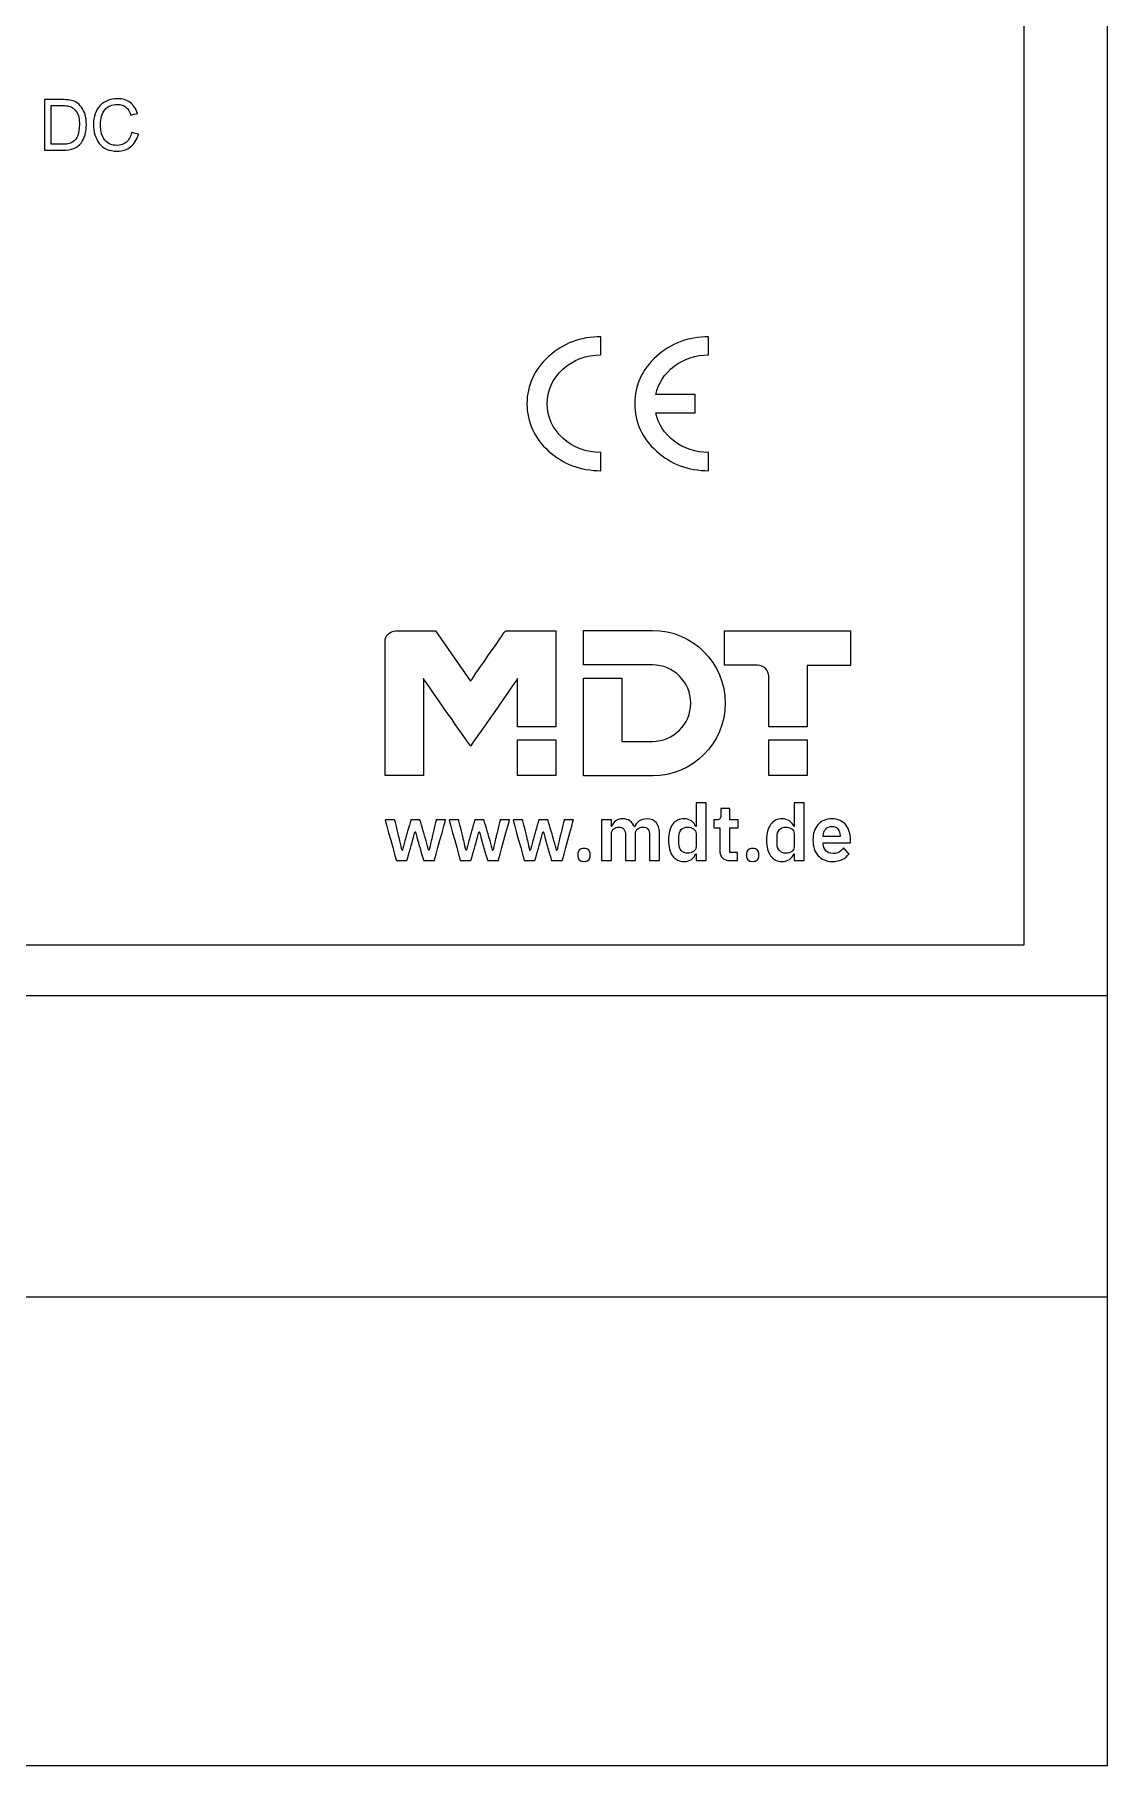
# Model space of a CAD drawing. Header units: millimetres. Extents: x 2151 to 5908, y -441 to 3322.
# Drawn here: x 3650.4 to 3682.5, y 3192.1 to 3243.8 of the extents above; entities that cross this region are included whole.
import ezdxf

# ---------------------------------------------------------------- set-up
doc = ezdxf.new("R2010")
doc.units = ezdxf.units.MM
doc.layers.add('Beschriftung', color=7, linetype='Continuous')
doc.layers.add('Gehäuse', color=7, linetype='Continuous')

# ---------------------------------------------------------------- blocks, each defined once
blk = doc.blocks.new('Gehäuse_4_TE')
at = {"layer": 'Gehäuse'}
for p, q in [((0, 23), (72, 23)), ((0, 14), (72, 14))]:
    blk.add_line(p, q, dxfattribs=at)
for points in [[(0, 0), (72, 0), (72, 91), (0, 91)], [(2.5, 66.5), (69.5, 66.5), (69.5, 24.5), (2.5, 24.5)]]:
    blk.add_lwpolyline(points, close=True, dxfattribs=at)
blk = doc.blocks.new('STV-0024.01')
at = {"layer": 'Beschriftung'}
for points, knots in [([(40.25585, 49.7595), (40.25585, 49.7595), (40.77905, 49.7595), (40.77905, 49.7595), (40.77905, 49.7595), (40.87075, 49.7595), (40.94945, 49.7549), (41.01575, 49.7454), (41.01575, 49.7454), (41.08175, 49.7362), (41.14525, 49.7136), (41.20525, 49.6773), (41.20525, 49.6773), (41.26555, 49.6413), (41.31845, 49.5912), (41.36365, 49.5281), (41.36365, 49.5281), (41.40875, 49.4646), (41.44405, 49.3916), (41.46985, 49.3094), (41.46985, 49.3094), (41.49595, 49.2272), (41.50865, 49.1273), (41.50865, 49.0102), (41.50865, 49.0102), (41.50865, 48.7869), (41.45575, 48.6034), (41.34955, 48.4599), (41.34955, 48.4599), (41.24335, 48.3163), (41.06095, 48.2443), (40.80165, 48.2443), (40.80165, 48.2443), (40.80165, 48.2443), (40.25585, 48.2443), (40.25585, 48.2443), (40.25585, 48.2443), (40.25585, 48.2443), (40.25585, 49.7595), (40.25585, 49.7595)], [0, 0, 0, 0, 0.09090909, 0.09090909, 0.09090909, 0.0909091, 0.18181818, 0.18181818, 0.18181818, 0.18181819, 0.27272727, 0.27272727, 0.27272727, 0.27272728, 0.36363636, 0.36363636, 0.36363636, 0.36363637, 0.45454545, 0.45454545, 0.45454545, 0.45454546, 0.54545455, 0.54545455, 0.54545455, 0.54545456, 0.63636364, 0.63636364, 0.63636364, 0.63636365, 0.72727273, 0.72727273, 0.72727273, 0.72727274, 0.81818182, 0.81818182, 0.81818182, 0.81818183, 1, 1, 1, 1]), ([(43.06125, 48.7248), (43.01715, 48.5547), (42.93985, 48.4277), (42.83015, 48.3441), (42.83015, 48.3441), (42.72005, 48.2602), (42.58845, 48.2185), (42.43465, 48.2185), (42.43465, 48.2185), (42.18665, 48.2185), (42.00605, 48.2962), (41.89275, 48.4514), (41.89275, 48.4514), (41.77915, 48.607), (41.72275, 48.7939), (41.72275, 49.0123), (41.72275, 49.0123), (41.72275, 49.254), (41.78945, 49.4434), (41.92275, 49.5803), (41.92275, 49.5803), (42.05615, 49.7168), (42.22725, 49.7853), (42.43675, 49.7853), (42.43675, 49.7853), (42.58425, 49.7853), (42.71015, 49.7479), (42.81495, 49.6727), (42.81495, 49.6727), (42.91975, 49.5976), (42.99315, 49.4875), (43.03515, 49.3429), (43.03515, 49.3429), (43.03515, 49.3429), (42.83895, 49.2963), (42.83895, 49.2963), (42.83895, 49.2963), (42.80575, 49.4018), (42.75535, 49.4812), (42.68795, 49.5341), (42.68795, 49.5341), (42.62055, 49.5873), (42.53595, 49.6138), (42.43465, 49.6138), (42.43465, 49.6138), (42.26925, 49.6138), (42.14395, 49.5595), (42.05855, 49.4508), (42.05855, 49.4508), (41.97325, 49.3425), (41.93055, 49.1968), (41.93055, 49.0144), (41.93055, 49.0144), (41.93055, 48.8035), (41.97535, 48.6468), (42.06535, 48.5442), (42.06535, 48.5442), (42.15525, 48.4415), (42.27235, 48.39), (42.41705, 48.39), (42.41705, 48.39), (42.53555, 48.39), (42.63185, 48.4221), (42.70595, 48.4863), (42.70595, 48.4863), (42.78005, 48.5502), (42.83185, 48.6468), (42.86155, 48.7756), (42.86155, 48.7756), (42.86155, 48.7756), (43.06125, 48.7248), (43.06125, 48.7248)], [0, 0, 0, 0, 0.05263158, 0.05263158, 0.05263158, 0.05263159, 0.10526316, 0.10526316, 0.10526316, 0.10526317, 0.15789474, 0.15789474, 0.15789474, 0.15789475, 0.21052632, 0.21052632, 0.21052632, 0.21052633, 0.26315789, 0.26315789, 0.26315789, 0.2631579, 0.31578947, 0.31578947, 0.31578947, 0.31578948, 0.36842105, 0.36842105, 0.36842105, 0.36842106, 0.42105263, 0.42105263, 0.42105263, 0.42105264, 0.47368421, 0.47368421, 0.47368421, 0.47368422, 0.52631579, 0.52631579, 0.52631579, 0.5263158, 0.57894737, 0.57894737, 0.57894737, 0.57894738, 0.63157895, 0.63157895, 0.63157895, 0.63157896, 0.68421053, 0.68421053, 0.68421053, 0.68421054, 0.73684211, 0.73684211, 0.73684211, 0.73684212, 0.78947368, 0.78947368, 0.78947368, 0.78947369, 0.84210526, 0.84210526, 0.84210526, 0.84210527, 0.89473684, 0.89473684, 0.89473684, 0.89473685, 1, 1, 1, 1]), ([(40.45665, 48.4242), (40.45665, 48.4242), (40.78115, 48.4242), (40.78115, 48.4242), (40.78115, 48.4242), (40.84715, 48.4242), (40.90645, 48.4285), (40.95825, 48.4366), (40.95825, 48.4366), (41.01045, 48.4447), (41.06305, 48.4673), (41.11635, 48.5036), (41.11635, 48.5036), (41.16995, 48.5403), (41.21405, 48.6003), (41.24935, 48.6835), (41.24935, 48.6835), (41.28465, 48.7668), (41.30185, 48.8772), (41.30185, 49.0144), (41.30185, 49.0144), (41.30185, 49.0899), (41.29515, 49.1608), (41.28175, 49.2268), (41.28175, 49.2268), (41.26835, 49.2924), (41.24365, 49.3524), (41.20735, 49.4064), (41.20735, 49.4064), (41.17135, 49.4607), (41.12975, 49.5002), (41.08285, 49.5253), (41.08285, 49.5253), (41.03585, 49.5507), (40.99035, 49.5658), (40.94595, 49.5715), (40.94595, 49.5715), (40.90145, 49.5768), (40.84435, 49.5796), (40.77485, 49.5796), (40.77485, 49.5796), (40.77485, 49.5796), (40.45665, 49.5796), (40.45665, 49.5796), (40.45665, 49.5796), (40.45665, 49.5796), (40.45665, 48.4242), (40.45665, 48.4242)], [0, 0, 0, 0, 0.07692308, 0.07692308, 0.07692308, 0.07692309, 0.15384615, 0.15384615, 0.15384615, 0.15384616, 0.23076923, 0.23076923, 0.23076923, 0.23076924, 0.30769231, 0.30769231, 0.30769231, 0.30769232, 0.38461538, 0.38461538, 0.38461538, 0.38461539, 0.46153846, 0.46153846, 0.46153846, 0.46153847, 0.53846154, 0.53846154, 0.53846154, 0.53846155, 0.61538462, 0.61538462, 0.61538462, 0.61538463, 0.69230769, 0.69230769, 0.69230769, 0.6923077, 0.76923077, 0.76923077, 0.76923077, 0.76923078, 0.84615385, 0.84615385, 0.84615385, 0.84615386, 1, 1, 1, 1]), ([(56.87435, 38.674), (56.26555, 38.674), (55.74525, 38.8692), (55.31455, 39.2606), (55.31455, 39.2606), (54.88285, 39.651), (54.66745, 40.1227), (54.66745, 40.6745), (54.66745, 40.6745), (54.66745, 41.2253), (54.88285, 41.697), (55.31455, 42.0875), (55.31455, 42.0875), (55.74525, 42.4787), (56.26555, 42.674), (56.87435, 42.674), (56.87435, 42.674), (56.87435, 42.674), (56.87435, 42.674), (56.87555, 42.674), (56.87555, 42.674), (56.87665, 42.674), (56.87665, 42.674), (56.87665, 42.674), (56.87665, 42.674), (56.87665, 42.674), (56.87665, 42.1311), (56.87665, 42.1311), (56.87665, 42.1311), (56.87665, 42.1311), (56.87665, 42.1311), (56.87665, 42.1311), (56.87665, 42.1311), (56.87665, 42.1311), (56.87665, 42.1311), (56.87665, 42.1311), (56.87665, 42.1311), (56.43285, 42.1311), (56.05455, 41.9883), (55.73975, 41.7029), (55.73975, 41.7029), (55.42605, 41.4176), (55.26975, 41.0747), (55.26975, 40.6745), (55.26975, 40.6745), (55.26975, 40.2731), (55.42605, 39.9313), (55.73975, 39.646), (55.73975, 39.646), (56.05455, 39.3616), (56.43285, 39.22), (56.87665, 39.22), (56.87665, 39.22), (56.87665, 39.22), (56.87665, 39.22), (56.87665, 39.22), (56.87665, 39.22), (56.87665, 39.22), (56.87665, 39.22), (56.87665, 39.22), (56.87665, 39.22), (56.87665, 39.22), (56.87665, 38.674), (56.87665, 38.674), (56.87665, 38.674), (56.87665, 38.674), (56.87665, 38.674), (56.87555, 38.674), (56.87555, 38.674), (56.87435, 38.674), (56.87435, 38.674), (56.87435, 38.674)], [0, 0, 0, 0, 0.05263158, 0.05263158, 0.05263158, 0.05263159, 0.10526316, 0.10526316, 0.10526316, 0.10526317, 0.15789474, 0.15789474, 0.15789474, 0.15789475, 0.21052632, 0.21052632, 0.21052632, 0.21052633, 0.26315789, 0.26315789, 0.26315789, 0.2631579, 0.31578947, 0.31578947, 0.31578947, 0.31578948, 0.36842105, 0.36842105, 0.36842105, 0.36842106, 0.42105263, 0.42105263, 0.42105263, 0.42105264, 0.47368421, 0.47368421, 0.47368421, 0.47368422, 0.52631579, 0.52631579, 0.52631579, 0.5263158, 0.57894737, 0.57894737, 0.57894737, 0.57894738, 0.63157895, 0.63157895, 0.63157895, 0.63157896, 0.68421053, 0.68421053, 0.68421053, 0.68421054, 0.73684211, 0.73684211, 0.73684211, 0.73684212, 0.78947368, 0.78947368, 0.78947368, 0.78947369, 0.84210526, 0.84210526, 0.84210526, 0.84210527, 0.89473684, 0.89473684, 0.89473684, 0.89473685, 1, 1, 1, 1]), ([(60.08915, 42.674), (60.08915, 42.674), (60.08915, 42.1311), (60.08915, 42.1311), (60.08915, 42.1311), (59.69895, 42.1311), (59.35575, 42.0181), (59.06165, 41.7911), (59.06165, 41.7911), (58.76655, 41.5652), (58.58395, 41.2838), (58.51405, 40.9469), (58.51405, 40.9469), (58.51405, 40.9469), (59.68915, 40.9469), (59.68915, 40.9469), (59.68915, 40.9469), (59.68915, 40.9469), (59.68915, 40.401), (59.68915, 40.401), (59.68915, 40.401), (59.68915, 40.401), (58.51405, 40.401), (58.51405, 40.401), (58.51405, 40.401), (58.58395, 40.0642), (58.76655, 39.7837), (59.06165, 39.5579), (59.06165, 39.5579), (59.35575, 39.333), (59.69895, 39.22), (60.08915, 39.22), (60.08915, 39.22), (60.08915, 39.22), (60.08915, 38.674), (60.08915, 38.674), (60.08915, 38.674), (59.48025, 38.674), (58.96115, 38.8692), (58.53155, 39.2606), (58.53155, 39.2606), (58.10085, 39.651), (57.88555, 40.1227), (57.88555, 40.6745), (57.88555, 40.6745), (57.88555, 41.2233), (58.10085, 41.694), (58.53155, 42.0844), (58.53155, 42.0844), (58.96115, 42.4758), (59.48025, 42.6721), (60.08915, 42.674)], [0, 0, 0, 0, 0.07142857, 0.07142857, 0.07142857, 0.07142858, 0.14285714, 0.14285714, 0.14285714, 0.14285715, 0.21428571, 0.21428571, 0.21428571, 0.21428572, 0.28571429, 0.28571429, 0.28571429, 0.2857143, 0.35714286, 0.35714286, 0.35714286, 0.35714287, 0.42857143, 0.42857143, 0.42857143, 0.42857144, 0.5, 0.5, 0.5, 0.50000001, 0.57142857, 0.57142857, 0.57142857, 0.57142858, 0.64285714, 0.64285714, 0.64285714, 0.64285715, 0.71428571, 0.71428571, 0.71428571, 0.71428572, 0.78571429, 0.78571429, 0.78571429, 0.7857143, 0.85714286, 0.85714286, 0.85714286, 0.85714287, 1, 1, 1, 1]), ([(52.98145, 32.386), (52.98145, 32.386), (51.93855, 33.8901), (51.93855, 33.8901), (51.93855, 33.8901), (51.93855, 33.8901), (50.75055, 33.8901), (50.75055, 33.8901), (50.75055, 33.8901), (50.57335, 33.8877), (50.43155, 33.7444), (50.43005, 33.5682), (50.43005, 33.5682), (50.43005, 33.5504), (50.43005, 29.567), (50.43005, 29.567), (50.43005, 29.567), (50.43005, 29.567), (51.57325, 29.567), (51.57325, 29.567), (51.57325, 29.567), (51.57325, 29.567), (51.57325, 32.4621), (51.57325, 32.4621), (51.57325, 32.4621), (51.57325, 32.4621), (52.98145, 30.448), (52.98145, 30.448), (52.98145, 30.448), (52.98145, 30.448), (54.38825, 32.4621), (54.38825, 32.4621), (54.38825, 32.4621), (54.38825, 32.4621), (54.38825, 31.025), (54.38825, 31.025), (54.38825, 31.025), (54.38825, 31.025), (55.53285, 31.025), (55.53285, 31.025), (55.53285, 31.025), (55.53285, 31.025), (55.53285, 33.8901), (55.53285, 33.8901), (55.53285, 33.8901), (55.53285, 33.8901), (54.02425, 33.8901), (54.02425, 33.8901), (54.02425, 33.8901), (54.02425, 33.8901), (52.98145, 32.386), (52.98145, 32.386)], [0, 0, 0, 0, 0.07142857, 0.07142857, 0.07142857, 0.07142858, 0.14285714, 0.14285714, 0.14285714, 0.14285715, 0.21428571, 0.21428571, 0.21428571, 0.21428572, 0.28571429, 0.28571429, 0.28571429, 0.2857143, 0.35714286, 0.35714286, 0.35714286, 0.35714287, 0.42857143, 0.42857143, 0.42857143, 0.42857144, 0.5, 0.5, 0.5, 0.50000001, 0.57142857, 0.57142857, 0.57142857, 0.57142858, 0.64285714, 0.64285714, 0.64285714, 0.64285715, 0.71428571, 0.71428571, 0.71428571, 0.71428572, 0.78571429, 0.78571429, 0.78571429, 0.7857143, 0.85714286, 0.85714286, 0.85714286, 0.85714287, 1, 1, 1, 1]), ([(58.41305, 33.904), (58.41305, 33.904), (56.35405, 33.904), (56.35405, 33.904), (56.35405, 33.904), (56.35405, 33.904), (56.35405, 32.8714), (56.35405, 32.8714), (56.35405, 32.8714), (56.35405, 32.8714), (58.41305, 32.871), (58.41305, 32.871), (58.41305, 32.871), (59.04355, 32.871), (59.55765, 32.3614), (59.55765, 31.7303), (59.55765, 31.7303), (59.55765, 31.0997), (59.04355, 30.5866), (58.41305, 30.5866), (58.41305, 30.5866), (58.41305, 30.5866), (57.49665, 30.5866), (57.49665, 30.5866), (57.49665, 30.5866), (57.49665, 30.5866), (57.49665, 32.4754), (57.49665, 32.4754), (57.49665, 32.4754), (57.49665, 32.4754), (56.35405, 32.4754), (56.35405, 32.4754), (56.35405, 32.4754), (56.35405, 32.4754), (56.35405, 29.5562), (56.35405, 29.5562), (56.35405, 29.5562), (56.35405, 29.5562), (58.41305, 29.5565), (58.41305, 29.5565), (58.41305, 29.5565), (59.61445, 29.5565), (60.58715, 30.5299), (60.58715, 31.7303), (60.58715, 31.7303), (60.58715, 32.9307), (59.61445, 33.904), (58.41305, 33.904)], [0, 0, 0, 0, 0.07692308, 0.07692308, 0.07692308, 0.07692309, 0.15384615, 0.15384615, 0.15384615, 0.15384616, 0.23076923, 0.23076923, 0.23076923, 0.23076924, 0.30769231, 0.30769231, 0.30769231, 0.30769232, 0.38461538, 0.38461538, 0.38461538, 0.38461539, 0.46153846, 0.46153846, 0.46153846, 0.46153847, 0.53846154, 0.53846154, 0.53846154, 0.53846155, 0.61538462, 0.61538462, 0.61538462, 0.61538463, 0.69230769, 0.69230769, 0.69230769, 0.6923077, 0.76923077, 0.76923077, 0.76923077, 0.76923078, 0.84615385, 0.84615385, 0.84615385, 0.84615386, 1, 1, 1, 1]), ([(60.56545, 33.8901), (60.56545, 33.8901), (60.56545, 32.861), (60.56545, 32.861), (60.56545, 32.861), (60.56545, 32.861), (61.53325, 32.861), (61.55005, 32.861), (61.55005, 32.861), (61.74355, 32.863), (61.88535, 32.7075), (61.88535, 32.5346), (61.88535, 32.5346), (61.88535, 32.3706), (61.88535, 31.025), (61.88535, 31.025), (61.88535, 31.025), (61.88535, 31.025), (63.03045, 31.025), (63.03045, 31.025), (63.03045, 31.025), (63.03045, 31.025), (63.03045, 32.8578), (63.03045, 32.8578), (63.03045, 32.8578), (63.03045, 32.8578), (64.32655, 32.8578), (64.32655, 32.8578), (64.32655, 32.8578), (64.32655, 32.8578), (64.32655, 33.8901), (64.32655, 33.8901), (64.32655, 33.8901), (64.32655, 33.8901), (60.56545, 33.8901), (60.56545, 33.8901)], [0, 0, 0, 0, 0.1, 0.1, 0.1, 0.10000001, 0.2, 0.2, 0.2, 0.20000001, 0.3, 0.3, 0.3, 0.30000001, 0.4, 0.4, 0.4, 0.40000001, 0.5, 0.5, 0.5, 0.50000001, 0.6, 0.6, 0.6, 0.60000001, 0.7, 0.7, 0.7, 0.70000001, 0.8, 0.8, 0.8, 0.80000001, 1, 1, 1, 1]), ([(54.38825, 29.567), (54.38825, 29.567), (55.53285, 29.567), (55.53285, 29.567), (55.53285, 29.567), (55.53285, 29.567), (55.53285, 30.6291), (55.53285, 30.6291), (55.53285, 30.6291), (55.53285, 30.6291), (54.38825, 30.6291), (54.38825, 30.6291), (54.38825, 30.6291), (54.38825, 30.6291), (54.38825, 29.567), (54.38825, 29.567)], [0, 0, 0, 0, 0.2, 0.2, 0.2, 0.20000001, 0.4, 0.4, 0.4, 0.40000001, 0.6, 0.6, 0.6, 0.60000001, 1, 1, 1, 1]), ([(61.88535, 29.567), (61.88535, 29.567), (63.03045, 29.567), (63.03045, 29.567), (63.03045, 29.567), (63.03045, 29.567), (63.03045, 30.6291), (63.03045, 30.6291), (63.03045, 30.6291), (63.03045, 30.6291), (61.88535, 30.6291), (61.88535, 30.6291), (61.88535, 30.6291), (61.88535, 30.6291), (61.88535, 29.567), (61.88535, 29.567)], [0, 0, 0, 0, 0.2, 0.2, 0.2, 0.20000001, 0.4, 0.4, 0.4, 0.40000001, 0.6, 0.6, 0.6, 0.60000001, 1, 1, 1, 1]), ([(59.71525, 27.2309), (59.71525, 27.2309), (59.70355, 27.2309), (59.70355, 27.2309), (59.70355, 27.2309), (59.68185, 27.1609), (59.64055, 27.105), (59.57995, 27.063), (59.57995, 27.063), (59.51925, 27.0211), (59.44855, 27), (59.36775, 27), (59.36775, 27), (59.21375, 27), (59.09595, 27.0553), (59.01435, 27.1657), (59.01435, 27.1657), (58.93275, 27.2761), (58.89195, 27.4339), (58.89195, 27.6391), (58.89195, 27.6391), (58.89195, 27.8428), (58.93275, 27.9994), (59.01435, 28.1091), (59.01435, 28.1091), (59.09595, 28.2187), (59.21375, 28.2735), (59.36775, 28.2735), (59.36775, 28.2735), (59.44855, 28.2735), (59.51925, 28.2529), (59.57995, 28.2117), (59.57995, 28.2117), (59.64055, 28.1705), (59.68185, 28.1149), (59.70355, 28.045), (59.70355, 28.045), (59.70355, 28.045), (59.71525, 28.045), (59.71525, 28.045), (59.71525, 28.045), (59.71525, 28.045), (59.71525, 28.754), (59.71525, 28.754), (59.71525, 28.754), (59.71525, 28.754), (60.01365, 28.754), (60.01365, 28.754), (60.01365, 28.754), (60.01365, 28.754), (60.01365, 27.028), (60.01365, 27.028), (60.01365, 27.028), (60.01365, 27.028), (59.71525, 27.028), (59.71525, 27.028), (59.71525, 27.028), (59.71525, 27.028), (59.71525, 27.2309), (59.71525, 27.2309)], [0, 0, 0, 0, 0.0625, 0.0625, 0.0625, 0.06250001, 0.125, 0.125, 0.125, 0.12500001, 0.1875, 0.1875, 0.1875, 0.18750001, 0.25, 0.25, 0.25, 0.25000001, 0.3125, 0.3125, 0.3125, 0.31250001, 0.375, 0.375, 0.375, 0.37500001, 0.4375, 0.4375, 0.4375, 0.43750001, 0.5, 0.5, 0.5, 0.50000001, 0.5625, 0.5625, 0.5625, 0.56250001, 0.625, 0.625, 0.625, 0.62500001, 0.6875, 0.6875, 0.6875, 0.68750001, 0.75, 0.75, 0.75, 0.75000001, 0.8125, 0.8125, 0.8125, 0.81250001, 0.875, 0.875, 0.875, 0.87500001, 1, 1, 1, 1]), ([(60.73905, 27.028), (60.63645, 27.028), (60.55825, 27.0548), (60.50465, 27.1081), (60.50465, 27.1081), (60.45095, 27.1617), (60.42415, 27.2383), (60.42415, 27.3375), (60.42415, 27.3375), (60.42415, 27.3375), (60.42415, 28.0053), (60.42415, 28.0053), (60.42415, 28.0053), (60.42415, 28.0053), (60.24465, 28.0053), (60.24465, 28.0053), (60.24465, 28.0053), (60.24465, 28.0053), (60.24465, 28.2455), (60.24465, 28.2455), (60.24465, 28.2455), (60.24465, 28.2455), (60.33795, 28.2455), (60.33795, 28.2455), (60.33795, 28.2455), (60.38295, 28.2455), (60.41375, 28.256), (60.43005, 28.277), (60.43005, 28.277), (60.44635, 28.298), (60.45455, 28.3295), (60.45455, 28.3714), (60.45455, 28.3714), (60.45455, 28.3714), (60.45455, 28.579), (60.45455, 28.579), (60.45455, 28.579), (60.45455, 28.579), (60.72275, 28.579), (60.72275, 28.579), (60.72275, 28.579), (60.72275, 28.579), (60.72275, 28.2455), (60.72275, 28.2455), (60.72275, 28.2455), (60.72275, 28.2455), (60.97235, 28.2455), (60.97235, 28.2455), (60.97235, 28.2455), (60.97235, 28.2455), (60.97235, 28.0053), (60.97235, 28.0053), (60.97235, 28.0053), (60.97235, 28.0053), (60.72275, 28.0053), (60.72275, 28.0053), (60.72275, 28.0053), (60.72275, 28.0053), (60.72275, 27.2682), (60.72275, 27.2682), (60.72275, 27.2682), (60.72275, 27.2682), (60.95365, 27.2682), (60.95365, 27.2682), (60.95365, 27.2682), (60.95365, 27.2682), (60.95365, 27.028), (60.95365, 27.028), (60.95365, 27.028), (60.95365, 27.028), (60.73905, 27.028), (60.73905, 27.028)], [0, 0, 0, 0, 0.05263158, 0.05263158, 0.05263158, 0.05263159, 0.10526316, 0.10526316, 0.10526316, 0.10526317, 0.15789474, 0.15789474, 0.15789474, 0.15789475, 0.21052632, 0.21052632, 0.21052632, 0.21052633, 0.26315789, 0.26315789, 0.26315789, 0.2631579, 0.31578947, 0.31578947, 0.31578947, 0.31578948, 0.36842105, 0.36842105, 0.36842105, 0.36842106, 0.42105263, 0.42105263, 0.42105263, 0.42105264, 0.47368421, 0.47368421, 0.47368421, 0.47368422, 0.52631579, 0.52631579, 0.52631579, 0.5263158, 0.57894737, 0.57894737, 0.57894737, 0.57894738, 0.63157895, 0.63157895, 0.63157895, 0.63157896, 0.68421053, 0.68421053, 0.68421053, 0.68421054, 0.73684211, 0.73684211, 0.73684211, 0.73684212, 0.78947368, 0.78947368, 0.78947368, 0.78947369, 0.84210526, 0.84210526, 0.84210526, 0.84210527, 0.89473684, 0.89473684, 0.89473684, 0.89473685, 1, 1, 1, 1]), ([(62.64465, 27.2309), (62.64465, 27.2309), (62.63295, 27.2309), (62.63295, 27.2309), (62.63295, 27.2309), (62.61125, 27.1609), (62.56995, 27.105), (62.50935, 27.063), (62.50935, 27.063), (62.44865, 27.0211), (62.37795, 27), (62.29715, 27), (62.29715, 27), (62.14315, 27), (62.02535, 27.0553), (61.94375, 27.1657), (61.94375, 27.1657), (61.86215, 27.2761), (61.82135, 27.4339), (61.82135, 27.6391), (61.82135, 27.6391), (61.82135, 27.8428), (61.86215, 27.9994), (61.94375, 28.1091), (61.94375, 28.1091), (62.02535, 28.2187), (62.14315, 28.2735), (62.29715, 28.2735), (62.29715, 28.2735), (62.37795, 28.2735), (62.44865, 28.2529), (62.50935, 28.2117), (62.50935, 28.2117), (62.56995, 28.1705), (62.61125, 28.1149), (62.63295, 28.045), (62.63295, 28.045), (62.63295, 28.045), (62.64465, 28.045), (62.64465, 28.045), (62.64465, 28.045), (62.64465, 28.045), (62.64465, 28.754), (62.64465, 28.754), (62.64465, 28.754), (62.64465, 28.754), (62.94325, 28.754), (62.94325, 28.754), (62.94325, 28.754), (62.94325, 28.754), (62.94325, 27.028), (62.94325, 27.028), (62.94325, 27.028), (62.94325, 27.028), (62.64465, 27.028), (62.64465, 27.028), (62.64465, 27.028), (62.64465, 27.028), (62.64465, 27.2309), (62.64465, 27.2309)], [0, 0, 0, 0, 0.0625, 0.0625, 0.0625, 0.06250001, 0.125, 0.125, 0.125, 0.12500001, 0.1875, 0.1875, 0.1875, 0.18750001, 0.25, 0.25, 0.25, 0.25000001, 0.3125, 0.3125, 0.3125, 0.31250001, 0.375, 0.375, 0.375, 0.37500001, 0.4375, 0.4375, 0.4375, 0.43750001, 0.5, 0.5, 0.5, 0.50000001, 0.5625, 0.5625, 0.5625, 0.56250001, 0.625, 0.625, 0.625, 0.62500001, 0.6875, 0.6875, 0.6875, 0.68750001, 0.75, 0.75, 0.75, 0.75000001, 0.8125, 0.8125, 0.8125, 0.81250001, 0.875, 0.875, 0.875, 0.87500001, 1, 1, 1, 1]), ([(50.43005, 28.2455), (50.43005, 28.2455), (50.71705, 28.2455), (50.71705, 28.2455), (50.71705, 28.2455), (50.71705, 28.2455), (50.84055, 27.744), (50.84055, 27.744), (50.84055, 27.744), (50.84055, 27.744), (50.93625, 27.3266), (50.93625, 27.3266), (50.93625, 27.3266), (50.93625, 27.3266), (50.94555, 27.3266), (50.94555, 27.3266), (50.94555, 27.3266), (50.94555, 27.3266), (51.05745, 27.744), (51.05745, 27.744), (51.05745, 27.744), (51.05745, 27.744), (51.19975, 28.2455), (51.19975, 28.2455), (51.19975, 28.2455), (51.19975, 28.2455), (51.47035, 28.2455), (51.47035, 28.2455), (51.47035, 28.2455), (51.47035, 28.2455), (51.61735, 27.744), (51.61735, 27.744), (51.61735, 27.744), (51.61735, 27.744), (51.73155, 27.3266), (51.73155, 27.3266), (51.73155, 27.3266), (51.73155, 27.3266), (51.74095, 27.3266), (51.74095, 27.3266), (51.74095, 27.3266), (51.74095, 27.3266), (51.83655, 27.744), (51.83655, 27.744), (51.83655, 27.744), (51.83655, 27.744), (51.95775, 28.2455), (51.95775, 28.2455), (51.95775, 28.2455), (51.95775, 28.2455), (52.23535, 28.2455), (52.23535, 28.2455), (52.23535, 28.2455), (52.23535, 28.2455), (51.90185, 27.028), (51.90185, 27.028), (51.90185, 27.028), (51.90185, 27.028), (51.57995, 27.028), (51.57995, 27.028), (51.57995, 27.028), (51.57995, 27.028), (51.42365, 27.5645), (51.42365, 27.5645), (51.42365, 27.5645), (51.42365, 27.5645), (51.33275, 27.8957), (51.33275, 27.8957), (51.33275, 27.8957), (51.33275, 27.8957), (51.32575, 27.8957), (51.32575, 27.8957), (51.32575, 27.8957), (51.32575, 27.8957), (51.23715, 27.5645), (51.23715, 27.5645), (51.23715, 27.5645), (51.23715, 27.5645), (51.08315, 27.028), (51.08315, 27.028), (51.08315, 27.028), (51.08315, 27.028), (50.76595, 27.028), (50.76595, 27.028), (50.76595, 27.028), (50.76595, 27.028), (50.43005, 28.2455), (50.43005, 28.2455)], [0, 0, 0, 0, 0.04347826, 0.04347826, 0.04347826, 0.04347827, 0.08695652, 0.08695652, 0.08695652, 0.08695653, 0.13043478, 0.13043478, 0.13043478, 0.13043479, 0.17391304, 0.17391304, 0.17391304, 0.17391305, 0.2173913, 0.2173913, 0.2173913, 0.21739131, 0.26086957, 0.26086957, 0.26086957, 0.26086958, 0.30434783, 0.30434783, 0.30434783, 0.30434784, 0.34782609, 0.34782609, 0.34782609, 0.3478261, 0.39130435, 0.39130435, 0.39130435, 0.39130436, 0.43478261, 0.43478261, 0.43478261, 0.43478262, 0.47826087, 0.47826087, 0.47826087, 0.47826088, 0.52173913, 0.52173913, 0.52173913, 0.52173914, 0.56521739, 0.56521739, 0.56521739, 0.5652174, 0.60869565, 0.60869565, 0.60869565, 0.60869566, 0.65217391, 0.65217391, 0.65217391, 0.65217392, 0.69565217, 0.69565217, 0.69565217, 0.69565218, 0.73913043, 0.73913043, 0.73913043, 0.73913044, 0.7826087, 0.7826087, 0.7826087, 0.78260871, 0.82608696, 0.82608696, 0.82608696, 0.82608697, 0.86956522, 0.86956522, 0.86956522, 0.86956523, 0.91304348, 0.91304348, 0.91304348, 0.91304349, 1, 1, 1, 1]), ([(52.34025, 28.2455), (52.34025, 28.2455), (52.62725, 28.2455), (52.62725, 28.2455), (52.62725, 28.2455), (52.62725, 28.2455), (52.75075, 27.744), (52.75075, 27.744), (52.75075, 27.744), (52.75075, 27.744), (52.84645, 27.3266), (52.84645, 27.3266), (52.84645, 27.3266), (52.84645, 27.3266), (52.85575, 27.3266), (52.85575, 27.3266), (52.85575, 27.3266), (52.85575, 27.3266), (52.96775, 27.744), (52.96775, 27.744), (52.96775, 27.744), (52.96775, 27.744), (53.10995, 28.2455), (53.10995, 28.2455), (53.10995, 28.2455), (53.10995, 28.2455), (53.38045, 28.2455), (53.38045, 28.2455), (53.38045, 28.2455), (53.38045, 28.2455), (53.52745, 27.744), (53.52745, 27.744), (53.52745, 27.744), (53.52745, 27.744), (53.64165, 27.3266), (53.64165, 27.3266), (53.64165, 27.3266), (53.64165, 27.3266), (53.65105, 27.3266), (53.65105, 27.3266), (53.65105, 27.3266), (53.65105, 27.3266), (53.74665, 27.744), (53.74665, 27.744), (53.74665, 27.744), (53.74665, 27.744), (53.86785, 28.2455), (53.86785, 28.2455), (53.86785, 28.2455), (53.86785, 28.2455), (54.14545, 28.2455), (54.14545, 28.2455), (54.14545, 28.2455), (54.14545, 28.2455), (53.81195, 27.028), (53.81195, 27.028), (53.81195, 27.028), (53.81195, 27.028), (53.49005, 27.028), (53.49005, 27.028), (53.49005, 27.028), (53.49005, 27.028), (53.33375, 27.5645), (53.33375, 27.5645), (53.33375, 27.5645), (53.33375, 27.5645), (53.24295, 27.8957), (53.24295, 27.8957), (53.24295, 27.8957), (53.24295, 27.8957), (53.23595, 27.8957), (53.23595, 27.8957), (53.23595, 27.8957), (53.23595, 27.8957), (53.14735, 27.5645), (53.14735, 27.5645), (53.14735, 27.5645), (53.14735, 27.5645), (52.99345, 27.028), (52.99345, 27.028), (52.99345, 27.028), (52.99345, 27.028), (52.67625, 27.028), (52.67625, 27.028), (52.67625, 27.028), (52.67625, 27.028), (52.34025, 28.2455), (52.34025, 28.2455)], [0, 0, 0, 0, 0.04347826, 0.04347826, 0.04347826, 0.04347827, 0.08695652, 0.08695652, 0.08695652, 0.08695653, 0.13043478, 0.13043478, 0.13043478, 0.13043479, 0.17391304, 0.17391304, 0.17391304, 0.17391305, 0.2173913, 0.2173913, 0.2173913, 0.21739131, 0.26086957, 0.26086957, 0.26086957, 0.26086958, 0.30434783, 0.30434783, 0.30434783, 0.30434784, 0.34782609, 0.34782609, 0.34782609, 0.3478261, 0.39130435, 0.39130435, 0.39130435, 0.39130436, 0.43478261, 0.43478261, 0.43478261, 0.43478262, 0.47826087, 0.47826087, 0.47826087, 0.47826088, 0.52173913, 0.52173913, 0.52173913, 0.52173914, 0.56521739, 0.56521739, 0.56521739, 0.5652174, 0.60869565, 0.60869565, 0.60869565, 0.60869566, 0.65217391, 0.65217391, 0.65217391, 0.65217392, 0.69565217, 0.69565217, 0.69565217, 0.69565218, 0.73913043, 0.73913043, 0.73913043, 0.73913044, 0.7826087, 0.7826087, 0.7826087, 0.78260871, 0.82608696, 0.82608696, 0.82608696, 0.82608697, 0.86956522, 0.86956522, 0.86956522, 0.86956523, 0.91304348, 0.91304348, 0.91304348, 0.91304349, 1, 1, 1, 1]), ([(54.25035, 28.2455), (54.25035, 28.2455), (54.53735, 28.2455), (54.53735, 28.2455), (54.53735, 28.2455), (54.53735, 28.2455), (54.66085, 27.744), (54.66085, 27.744), (54.66085, 27.744), (54.66085, 27.744), (54.75665, 27.3266), (54.75665, 27.3266), (54.75665, 27.3266), (54.75665, 27.3266), (54.76585, 27.3266), (54.76585, 27.3266), (54.76585, 27.3266), (54.76585, 27.3266), (54.87785, 27.744), (54.87785, 27.744), (54.87785, 27.744), (54.87785, 27.744), (55.02005, 28.2455), (55.02005, 28.2455), (55.02005, 28.2455), (55.02005, 28.2455), (55.29065, 28.2455), (55.29065, 28.2455), (55.29065, 28.2455), (55.29065, 28.2455), (55.43765, 27.744), (55.43765, 27.744), (55.43765, 27.744), (55.43765, 27.744), (55.55195, 27.3266), (55.55195, 27.3266), (55.55195, 27.3266), (55.55195, 27.3266), (55.56125, 27.3266), (55.56125, 27.3266), (55.56125, 27.3266), (55.56125, 27.3266), (55.65695, 27.744), (55.65695, 27.744), (55.65695, 27.744), (55.65695, 27.744), (55.77815, 28.2455), (55.77815, 28.2455), (55.77815, 28.2455), (55.77815, 28.2455), (56.05575, 28.2455), (56.05575, 28.2455), (56.05575, 28.2455), (56.05575, 28.2455), (55.72215, 27.028), (55.72215, 27.028), (55.72215, 27.028), (55.72215, 27.028), (55.40025, 27.028), (55.40025, 27.028), (55.40025, 27.028), (55.40025, 27.028), (55.24395, 27.5645), (55.24395, 27.5645), (55.24395, 27.5645), (55.24395, 27.5645), (55.15305, 27.8957), (55.15305, 27.8957), (55.15305, 27.8957), (55.15305, 27.8957), (55.14605, 27.8957), (55.14605, 27.8957), (55.14605, 27.8957), (55.14605, 27.8957), (55.05745, 27.5645), (55.05745, 27.5645), (55.05745, 27.5645), (55.05745, 27.5645), (54.90355, 27.028), (54.90355, 27.028), (54.90355, 27.028), (54.90355, 27.028), (54.58635, 27.028), (54.58635, 27.028), (54.58635, 27.028), (54.58635, 27.028), (54.25035, 28.2455), (54.25035, 28.2455)], [0, 0, 0, 0, 0.04347826, 0.04347826, 0.04347826, 0.04347827, 0.08695652, 0.08695652, 0.08695652, 0.08695653, 0.13043478, 0.13043478, 0.13043478, 0.13043479, 0.17391304, 0.17391304, 0.17391304, 0.17391305, 0.2173913, 0.2173913, 0.2173913, 0.21739131, 0.26086957, 0.26086957, 0.26086957, 0.26086958, 0.30434783, 0.30434783, 0.30434783, 0.30434784, 0.34782609, 0.34782609, 0.34782609, 0.3478261, 0.39130435, 0.39130435, 0.39130435, 0.39130436, 0.43478261, 0.43478261, 0.43478261, 0.43478262, 0.47826087, 0.47826087, 0.47826087, 0.47826088, 0.52173913, 0.52173913, 0.52173913, 0.52173914, 0.56521739, 0.56521739, 0.56521739, 0.5652174, 0.60869565, 0.60869565, 0.60869565, 0.60869566, 0.65217391, 0.65217391, 0.65217391, 0.65217392, 0.69565217, 0.69565217, 0.69565217, 0.69565218, 0.73913043, 0.73913043, 0.73913043, 0.73913044, 0.7826087, 0.7826087, 0.7826087, 0.78260871, 0.82608696, 0.82608696, 0.82608696, 0.82608697, 0.86956522, 0.86956522, 0.86956522, 0.86956523, 0.91304348, 0.91304348, 0.91304348, 0.91304349, 1, 1, 1, 1]), ([(56.88845, 27.028), (56.88845, 27.028), (56.88845, 28.2455), (56.88845, 28.2455), (56.88845, 28.2455), (56.88845, 28.2455), (57.18695, 28.2455), (57.18695, 28.2455), (57.18695, 28.2455), (57.18695, 28.2455), (57.18695, 28.0426), (57.18695, 28.0426), (57.18695, 28.0426), (57.18695, 28.0426), (57.19865, 28.0426), (57.19865, 28.0426), (57.19865, 28.0426), (57.22195, 28.1063), (57.25915, 28.1608), (57.31055, 28.2059), (57.31055, 28.2059), (57.36185, 28.251), (57.43345, 28.2735), (57.52515, 28.2735), (57.52515, 28.2735), (57.60915, 28.2735), (57.68135, 28.2533), (57.74205, 28.2129), (57.74205, 28.2129), (57.80275, 28.1725), (57.84785, 28.1111), (57.87735, 28.0286), (57.87735, 28.0286), (57.87735, 28.0286), (57.88205, 28.0286), (57.88205, 28.0286), (57.88205, 28.0286), (57.90375, 28.097), (57.94695, 28.1549), (58.01145, 28.2024), (58.01145, 28.2024), (58.07605, 28.2498), (58.15715, 28.2735), (58.25525, 28.2735), (58.25525, 28.2735), (58.37485, 28.2735), (58.46705, 28.2323), (58.53165, 28.1499), (58.53165, 28.1499), (58.59615, 28.0675), (58.62835, 27.9501), (58.62835, 27.7977), (58.62835, 27.7977), (58.62835, 27.7977), (58.62835, 27.028), (58.62835, 27.028), (58.62835, 27.028), (58.62835, 27.028), (58.32975, 27.028), (58.32975, 27.028), (58.32975, 27.028), (58.32975, 27.028), (58.32975, 27.7674), (58.32975, 27.7674), (58.32975, 27.7674), (58.32975, 27.9415), (58.26445, 28.0286), (58.13395, 28.0286), (58.13395, 28.0286), (58.10435, 28.0286), (58.07605, 28.0244), (58.04875, 28.0158), (58.04875, 28.0158), (58.02155, 28.0073), (57.99745, 27.9948), (57.97645, 27.9785), (57.97645, 27.9785), (57.95545, 27.9622), (57.93885, 27.9419), (57.92635, 27.9178), (57.92635, 27.9178), (57.91385, 27.8937), (57.90765, 27.8653), (57.90765, 27.8327), (57.90765, 27.8327), (57.90765, 27.8327), (57.90765, 27.028), (57.90765, 27.028), (57.90765, 27.028), (57.90765, 27.028), (57.60915, 27.028), (57.60915, 27.028), (57.60915, 27.028), (57.60915, 27.028), (57.60915, 27.7674), (57.60915, 27.7674), (57.60915, 27.7674), (57.60915, 27.9415), (57.54385, 28.0286), (57.41315, 28.0286), (57.41315, 28.0286), (57.38515, 28.0286), (57.35755, 28.0244), (57.33035, 28.0158), (57.33035, 28.0158), (57.30325, 28.0073), (57.27905, 27.9948), (57.25805, 27.9785), (57.25805, 27.9785), (57.23715, 27.9622), (57.21995, 27.9419), (57.20685, 27.9178), (57.20685, 27.9178), (57.19355, 27.8937), (57.18695, 27.8653), (57.18695, 27.8327), (57.18695, 27.8327), (57.18695, 27.8327), (57.18695, 27.028), (57.18695, 27.028), (57.18695, 27.028), (57.18695, 27.028), (56.88845, 27.028), (56.88845, 27.028)], [0, 0, 0, 0, 0.03125, 0.03125, 0.03125, 0.03125001, 0.0625, 0.0625, 0.0625, 0.06250001, 0.09375, 0.09375, 0.09375, 0.09375001, 0.125, 0.125, 0.125, 0.12500001, 0.15625, 0.15625, 0.15625, 0.15625001, 0.1875, 0.1875, 0.1875, 0.18750001, 0.21875, 0.21875, 0.21875, 0.21875001, 0.25, 0.25, 0.25, 0.25000001, 0.28125, 0.28125, 0.28125, 0.28125001, 0.3125, 0.3125, 0.3125, 0.31250001, 0.34375, 0.34375, 0.34375, 0.34375001, 0.375, 0.375, 0.375, 0.37500001, 0.40625, 0.40625, 0.40625, 0.40625001, 0.4375, 0.4375, 0.4375, 0.43750001, 0.46875, 0.46875, 0.46875, 0.46875001, 0.5, 0.5, 0.5, 0.50000001, 0.53125, 0.53125, 0.53125, 0.53125001, 0.5625, 0.5625, 0.5625, 0.56250001, 0.59375, 0.59375, 0.59375, 0.59375001, 0.625, 0.625, 0.625, 0.62500001, 0.65625, 0.65625, 0.65625, 0.65625001, 0.6875, 0.6875, 0.6875, 0.68750001, 0.71875, 0.71875, 0.71875, 0.71875001, 0.75, 0.75, 0.75, 0.75000001, 0.78125, 0.78125, 0.78125, 0.78125001, 0.8125, 0.8125, 0.8125, 0.81250001, 0.84375, 0.84375, 0.84375, 0.84375001, 0.875, 0.875, 0.875, 0.87500001, 0.90625, 0.90625, 0.90625, 0.90625001, 0.9375, 0.9375, 0.9375, 0.93750001, 1, 1, 1, 1]), ([(59.46335, 27.2473), (59.53485, 27.2473), (59.59465, 27.2644), (59.64285, 27.2986), (59.64285, 27.2986), (59.69105, 27.3327), (59.71525, 27.3817), (59.71525, 27.4455), (59.71525, 27.4455), (59.71525, 27.4455), (59.71525, 27.8327), (59.71525, 27.8327), (59.71525, 27.8327), (59.71525, 27.8918), (59.69105, 27.9392), (59.64285, 27.975), (59.64285, 27.975), (59.59465, 28.0107), (59.53485, 28.0286), (59.46335, 28.0286), (59.46335, 28.0286), (59.38555, 28.0286), (59.32305, 28.0025), (59.27565, 27.9505), (59.27565, 27.9505), (59.22805, 27.8984), (59.20435, 27.8288), (59.20435, 27.7417), (59.20435, 27.7417), (59.20435, 27.7417), (59.20435, 27.5318), (59.20435, 27.5318), (59.20435, 27.5318), (59.20435, 27.4447), (59.22805, 27.3755), (59.27565, 27.3243), (59.27565, 27.3243), (59.32305, 27.273), (59.38555, 27.2473), (59.46335, 27.2473)], [0, 0, 0, 0, 0.09090909, 0.09090909, 0.09090909, 0.0909091, 0.18181818, 0.18181818, 0.18181818, 0.18181819, 0.27272727, 0.27272727, 0.27272727, 0.27272728, 0.36363636, 0.36363636, 0.36363636, 0.36363637, 0.45454545, 0.45454545, 0.45454545, 0.45454546, 0.54545455, 0.54545455, 0.54545455, 0.54545456, 0.63636364, 0.63636364, 0.63636364, 0.63636365, 0.72727273, 0.72727273, 0.72727273, 0.72727274, 0.81818182, 0.81818182, 0.81818182, 0.81818183, 1, 1, 1, 1]), ([(62.39275, 27.2473), (62.46425, 27.2473), (62.52415, 27.2644), (62.57225, 27.2986), (62.57225, 27.2986), (62.62045, 27.3327), (62.64465, 27.3817), (62.64465, 27.4455), (62.64465, 27.4455), (62.64465, 27.4455), (62.64465, 27.8327), (62.64465, 27.8327), (62.64465, 27.8327), (62.64465, 27.8918), (62.62045, 27.9392), (62.57225, 27.975), (62.57225, 27.975), (62.52415, 28.0107), (62.46425, 28.0286), (62.39275, 28.0286), (62.39275, 28.0286), (62.31495, 28.0286), (62.25245, 28.0025), (62.20505, 27.9505), (62.20505, 27.9505), (62.15745, 27.8984), (62.13375, 27.8288), (62.13375, 27.7417), (62.13375, 27.7417), (62.13375, 27.7417), (62.13375, 27.5318), (62.13375, 27.5318), (62.13375, 27.5318), (62.13375, 27.4447), (62.15745, 27.3755), (62.20505, 27.3243), (62.20505, 27.3243), (62.25245, 27.273), (62.31495, 27.2473), (62.39275, 27.2473)], [0, 0, 0, 0, 0.09090909, 0.09090909, 0.09090909, 0.0909091, 0.18181818, 0.18181818, 0.18181818, 0.18181819, 0.27272727, 0.27272727, 0.27272727, 0.27272728, 0.36363636, 0.36363636, 0.36363636, 0.36363637, 0.45454545, 0.45454545, 0.45454545, 0.45454546, 0.54545455, 0.54545455, 0.54545455, 0.54545456, 0.63636364, 0.63636364, 0.63636364, 0.63636365, 0.72727273, 0.72727273, 0.72727273, 0.72727274, 0.81818182, 0.81818182, 0.81818182, 0.81818183, 1, 1, 1, 1]), ([(63.78055, 27), (63.69035, 27), (63.60995, 27.0152), (63.53905, 27.0455), (63.53905, 27.0455), (63.46845, 27.0759), (63.40855, 27.1186), (63.35955, 27.1738), (63.35955, 27.1738), (63.31055, 27.229), (63.27285, 27.2958), (63.24635, 27.3743), (63.24635, 27.3743), (63.22005, 27.4528), (63.20675, 27.5412), (63.20675, 27.6391), (63.20675, 27.6391), (63.20675, 27.7355), (63.21955, 27.8225), (63.24525, 27.9003), (63.24525, 27.9003), (63.27085, 27.978), (63.30785, 28.0446), (63.35605, 28.0998), (63.35605, 28.0998), (63.40425, 28.1549), (63.46335, 28.1977), (63.53325, 28.2281), (63.53325, 28.2281), (63.60325, 28.2584), (63.68255, 28.2735), (63.77125, 28.2735), (63.77125, 28.2735), (63.86615, 28.2735), (63.94845, 28.2572), (64.01845, 28.2245), (64.01845, 28.2245), (64.08845, 28.1919), (64.14595, 28.1476), (64.19105, 28.0915), (64.19105, 28.0915), (64.23615, 28.0356), (64.26995, 27.9707), (64.29245, 27.8969), (64.29245, 27.8969), (64.31505, 27.823), (64.32635, 27.744), (64.32635, 27.6601), (64.32635, 27.6601), (64.32635, 27.6601), (64.32635, 27.5621), (64.32635, 27.5621), (64.32635, 27.5621), (64.32635, 27.5621), (63.51695, 27.5621), (63.51695, 27.5621), (63.51695, 27.5621), (63.51695, 27.5621), (63.51695, 27.5321), (63.51695, 27.5321), (63.51695, 27.5321), (63.51695, 27.4439), (63.54185, 27.3735), (63.59155, 27.3204), (63.59155, 27.3204), (63.64135, 27.2671), (63.71525, 27.2402), (63.81315, 27.2402), (63.81315, 27.2402), (63.88785, 27.2402), (63.94885, 27.2558), (63.99625, 27.2865), (63.99625, 27.2865), (64.04365, 27.3176), (64.08615, 27.3569), (64.12345, 27.4047), (64.12345, 27.4047), (64.12345, 27.4047), (64.28435, 27.2247), (64.28435, 27.2247), (64.28435, 27.2247), (64.23455, 27.1544), (64.16655, 27.0996), (64.08025, 27.0594), (64.08025, 27.0594), (63.99395, 27.0199), (63.89405, 27), (63.78055, 27)], [0, 0, 0, 0, 0.04347826, 0.04347826, 0.04347826, 0.04347827, 0.08695652, 0.08695652, 0.08695652, 0.08695653, 0.13043478, 0.13043478, 0.13043478, 0.13043479, 0.17391304, 0.17391304, 0.17391304, 0.17391305, 0.2173913, 0.2173913, 0.2173913, 0.21739131, 0.26086957, 0.26086957, 0.26086957, 0.26086958, 0.30434783, 0.30434783, 0.30434783, 0.30434784, 0.34782609, 0.34782609, 0.34782609, 0.3478261, 0.39130435, 0.39130435, 0.39130435, 0.39130436, 0.43478261, 0.43478261, 0.43478261, 0.43478262, 0.47826087, 0.47826087, 0.47826087, 0.47826088, 0.52173913, 0.52173913, 0.52173913, 0.52173914, 0.56521739, 0.56521739, 0.56521739, 0.5652174, 0.60869565, 0.60869565, 0.60869565, 0.60869566, 0.65217391, 0.65217391, 0.65217391, 0.65217392, 0.69565217, 0.69565217, 0.69565217, 0.69565218, 0.73913043, 0.73913043, 0.73913043, 0.73913044, 0.7826087, 0.7826087, 0.7826087, 0.78260871, 0.82608696, 0.82608696, 0.82608696, 0.82608697, 0.86956522, 0.86956522, 0.86956522, 0.86956523, 0.91304348, 0.91304348, 0.91304348, 0.91304349, 1, 1, 1, 1]), ([(63.77585, 28.0496), (63.69655, 28.0496), (63.63365, 28.0232), (63.58695, 27.9703), (63.58695, 27.9703), (63.54035, 27.9174), (63.51695, 27.849), (63.51695, 27.7651), (63.51695, 27.7651), (63.51695, 27.7651), (63.51695, 27.7464), (63.51695, 27.7464), (63.51695, 27.7464), (63.51695, 27.7464), (64.01615, 27.7464), (64.01615, 27.7464), (64.01615, 27.7464), (64.01615, 27.7464), (64.01615, 27.7674), (64.01615, 27.7674), (64.01615, 27.7674), (64.01615, 27.8513), (63.99545, 27.9194), (63.95435, 27.9714), (63.95435, 27.9714), (63.91305, 28.0236), (63.85365, 28.0496), (63.77585, 28.0496)], [0, 0, 0, 0, 0.125, 0.125, 0.125, 0.12500001, 0.25, 0.25, 0.25, 0.25000001, 0.375, 0.375, 0.375, 0.37500001, 0.5, 0.5, 0.5, 0.50000001, 0.625, 0.625, 0.625, 0.62500001, 0.75, 0.75, 0.75, 0.75000001, 1, 1, 1, 1]), ([(56.36825, 27.0023), (56.30455, 27.0023), (56.25755, 27.0183), (56.22725, 27.0502), (56.22725, 27.0502), (56.19685, 27.0821), (56.18165, 27.1229), (56.18165, 27.1726), (56.18165, 27.1726), (56.18165, 27.1726), (56.18165, 27.2146), (56.18165, 27.2146), (56.18165, 27.2146), (56.18165, 27.2644), (56.19685, 27.3056), (56.22725, 27.3383), (56.22725, 27.3383), (56.25755, 27.3709), (56.30455, 27.3872), (56.36825, 27.3872), (56.36825, 27.3872), (56.43355, 27.3872), (56.48095, 27.3709), (56.51055, 27.3383), (56.51055, 27.3383), (56.54015, 27.3056), (56.55485, 27.2644), (56.55485, 27.2146), (56.55485, 27.2146), (56.55485, 27.2146), (56.55485, 27.1726), (56.55485, 27.1726), (56.55485, 27.1726), (56.55485, 27.1229), (56.54015, 27.0821), (56.51055, 27.0502), (56.51055, 27.0502), (56.48095, 27.0183), (56.43355, 27.0023), (56.36825, 27.0023)], [0, 0, 0, 0, 0.09090909, 0.09090909, 0.09090909, 0.0909091, 0.18181818, 0.18181818, 0.18181818, 0.18181819, 0.27272727, 0.27272727, 0.27272727, 0.27272728, 0.36363636, 0.36363636, 0.36363636, 0.36363637, 0.45454545, 0.45454545, 0.45454545, 0.45454546, 0.54545455, 0.54545455, 0.54545455, 0.54545456, 0.63636364, 0.63636364, 0.63636364, 0.63636365, 0.72727273, 0.72727273, 0.72727273, 0.72727274, 0.81818182, 0.81818182, 0.81818182, 0.81818183, 1, 1, 1, 1]), ([(61.40605, 27.0023), (61.34235, 27.0023), (61.29535, 27.0183), (61.26505, 27.0502), (61.26505, 27.0502), (61.23475, 27.0821), (61.21945, 27.1229), (61.21945, 27.1726), (61.21945, 27.1726), (61.21945, 27.1726), (61.21945, 27.2146), (61.21945, 27.2146), (61.21945, 27.2146), (61.21945, 27.2644), (61.23475, 27.3056), (61.26505, 27.3383), (61.26505, 27.3383), (61.29535, 27.3709), (61.34235, 27.3872), (61.40605, 27.3872), (61.40605, 27.3872), (61.47135, 27.3872), (61.51885, 27.3709), (61.54835, 27.3383), (61.54835, 27.3383), (61.57795, 27.3056), (61.59275, 27.2644), (61.59275, 27.2146), (61.59275, 27.2146), (61.59275, 27.2146), (61.59275, 27.1726), (61.59275, 27.1726), (61.59275, 27.1726), (61.59275, 27.1229), (61.57795, 27.0821), (61.54835, 27.0502), (61.54835, 27.0502), (61.51885, 27.0183), (61.47135, 27.0023), (61.40605, 27.0023)], [0, 0, 0, 0, 0.09090909, 0.09090909, 0.09090909, 0.0909091, 0.18181818, 0.18181818, 0.18181818, 0.18181819, 0.27272727, 0.27272727, 0.27272727, 0.27272728, 0.36363636, 0.36363636, 0.36363636, 0.36363637, 0.45454545, 0.45454545, 0.45454545, 0.45454546, 0.54545455, 0.54545455, 0.54545455, 0.54545456, 0.63636364, 0.63636364, 0.63636364, 0.63636365, 0.72727273, 0.72727273, 0.72727273, 0.72727274, 0.81818182, 0.81818182, 0.81818182, 0.81818183, 1, 1, 1, 1])]:
    blk.add_open_spline(points, degree=3, knots=knots, dxfattribs=at)
blk.add_blockref('Gehäuse_4_TE', (0, 0))
blk = doc.blocks.new('MDT_CAD_STV-002401')
blk.add_blockref('STV-0024.01', (10, 10))

msp = doc.modelspace()

# ---------------------------------------------------------------- block references
msp.add_blockref('MDT_CAD_STV-002401', (3600.481, 3182.091))

doc.saveas('drawing.dxf')
